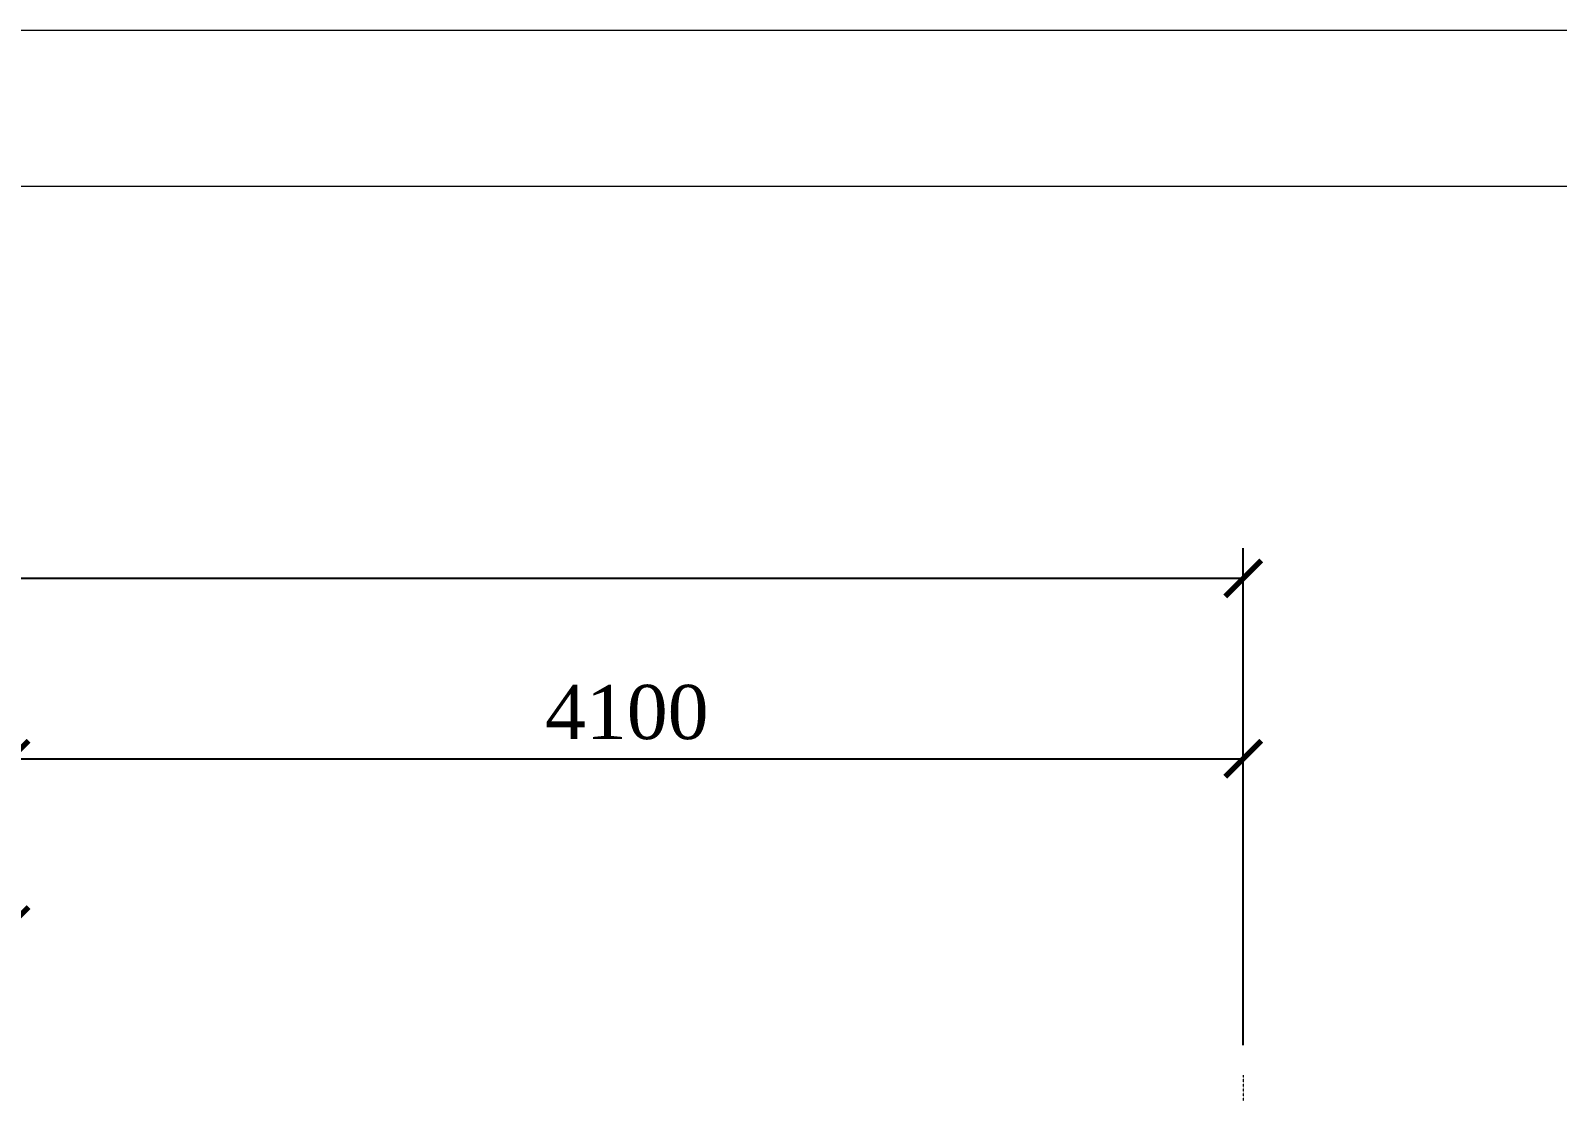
# Model space of a CAD drawing. Header units: millimetres. Extents: x -9564 to 494436, y -140371 to 4257.
# Drawn here: x 13633 to 18712, y 727 to 4257 of the extents above; entities that cross this region are included whole.
import ezdxf

# ---------------------------------------------------------------- set-up
doc = ezdxf.new("R2010")
doc.units = ezdxf.units.MM
doc.header["$MEASUREMENT"] = 0
doc.linetypes.add('DASHED2', pattern=[0.375, 0.25, -0.125])
doc.linetypes.add('HIDDEN2', pattern=[0.1875, 0.125, -0.0625])
doc.layers.get('DEFPOINTS').update_dxf_attribs({"lineweight": 18})
for name, color, linetype, lineweight in [('AS', 8, 'HIDDEN2', 5), ('DIM', 1, 'Continuous', 5), ('LEGEND', 1, 'DASHED2', 50), ('XR-KOP A3_MOZART$0$KOP-A1$0$A-GRSKOP', 1, 'Continuous', 5)]:
    doc.layers.add(name, color=color, linetype=linetype, lineweight=lineweight)
doc.styles.add('style2', font='times.ttf', dxfattribs={"height": 0.18})
doc.dimstyles.new('ISO-25', dxfattribs={"dimtxt": 0.18, "dimasz": 0.12, "dimexe": 0.1, "dimexo": 0.1, "dimgap": 0.0625, "dimtad": 1, "dimtoh": 1, "dimdec": 0, "dimlfac": 1000, "dimtxsty": 'style2', "dimblk": 'ARCHTICK', "dimcen": 0.15, "dimclrd": 1, "dimclre": 1, "dimclrt": 4, "dimadec": 0, "dimazin": 0, "dimtfac": 1, "dimtdec": 0, "dimtmove": 0, "dimatfit": 3, "dimldrblk": 'OBLIQUE', "dimfxl": 1, "dimarcsym": 0})

# ---------------------------------------------------------------- blocks, each defined once
blk = doc.blocks.new('hsdh')
at = {"layer": 'XR-KOP A3_MOZART$0$KOP-A1$0$A-GRSKOP', "color": 0, "linetype": 'Continuous', "lineweight": 5}
blk.add_lwpolyline([(145480.1, 82601), (107945.4, 82601), (107945.4, 56196.5), (145480.1, 56196.5)], close=True, dxfattribs=at)
at = {"layer": 'XR-KOP A3_MOZART$0$KOP-A1$0$A-GRSKOP', "color": 5, "linetype": 'Continuous', "lineweight": 5}
blk.add_lwpolyline([(145016.9, 82137.7), (108408.6, 82137.7), (108408.6, 56659.8), (145016.9, 56659.8)], close=True, dxfattribs=at)
blk = doc.blocks.new('_ArchTick')
at = {"color": 0, "linetype": 'ByBlock', "const_width": 0.15}
blk.add_lwpolyline([(-0.5, -0.5), (0.5, 0.5)], dxfattribs=at)
blk = doc.blocks.new('*D644')
at = {"layer": 'DEFPOINTS', "color": 0, "transparency": 16777216}
for p in [(217.3687, 170.1041), (213.4187, 169.6049), (217.3687, 169.6049)]:
    blk.add_point(p, dxfattribs=at)
at = {"layer": 'DIM', "color": 1, "lineweight": -2, "transparency": 16777216}
for p, q in [((213.4187, 169.7049), (213.4187, 170.2041)), ((217.3687, 169.7049), (217.3687, 170.2041)), ((213.4187, 170.1041), (217.3687, 170.1041))]:
    blk.add_line(p, q, dxfattribs=at)
at = {"layer": 'DIM', "color": 1, "lineweight": -2, "transparency": 16777216, "xscale": 0.12, "yscale": 0.12, "zscale": 0.12, "rotation": 180}
blk.add_blockref('_ArchTick', (213.4187, 170.1041), dxfattribs=at)
at = {"layer": 'DIM', "color": 1, "lineweight": -2, "transparency": 16777216, "xscale": 0.12, "yscale": 0.12, "zscale": 0.12}
blk.add_blockref('_ArchTick', (217.3687, 170.1041), dxfattribs=at)
at = {"layer": 'DIM', "color": 4, "transparency": 16777216, "insert": (215.3937, 170.2585), "char_height": 0.18, "attachment_point": 5, "style": 'style2'}
blk.add_mtext('3950', dxfattribs=at)
blk = doc.blocks.new('_Oblique')
at = {"color": 0, "linetype": 'ByBlock', "lineweight": -2}
blk.add_line((-0.5, -0.5), (0.5, 0.5), dxfattribs=at)
blk = doc.blocks.new('*D646')
at = {"layer": 'DEFPOINTS', "color": 0, "transparency": 16777216}
for p in [(203.8237, 170.6581), (203.8237, 170.1301), (217.3687, 170.1301)]:
    blk.add_point(p, dxfattribs=at)
at = {"layer": 'DIM', "color": 1, "lineweight": -2, "transparency": 16777216}
for p, q in [((203.8237, 170.2301), (203.8237, 170.7581)), ((217.3687, 170.2301), (217.3687, 170.7581)), ((217.3687, 170.6581), (203.8237, 170.6581))]:
    blk.add_line(p, q, dxfattribs=at)
at = {"layer": 'DIM', "color": 1, "lineweight": -2, "transparency": 16777216, "xscale": 0.12, "yscale": 0.12, "zscale": 0.12, "rotation": 180}
blk.add_blockref('_ArchTick', (203.8237, 170.6581), dxfattribs=at)
at = {"layer": 'DIM', "color": 1, "lineweight": -2, "transparency": 16777216, "xscale": 0.12, "yscale": 0.12, "zscale": 0.12}
blk.add_blockref('_ArchTick', (217.3687, 170.6581), dxfattribs=at)
at = {"layer": 'DIM', "color": 4, "transparency": 16777216, "insert": (210.5962, 170.8121), "char_height": 0.18, "attachment_point": 5, "style": 'style2'}
blk.add_mtext('13545', dxfattribs=at)
blk = doc.blocks.new('*D673')
at = {"layer": 'DEFPOINTS', "color": 0, "transparency": 16777216}
for p in [(221.4687, 170.6581), (217.3687, 169.6049), (221.4687, 169.6049)]:
    blk.add_point(p, dxfattribs=at)
at = {"layer": 'DIM', "color": 1, "lineweight": -2, "transparency": 16777216}
for p, q in [((217.3687, 169.7049), (217.3687, 170.7581)), ((221.4687, 169.7049), (221.4687, 170.7581)), ((217.3687, 170.6581), (221.4687, 170.6581))]:
    blk.add_line(p, q, dxfattribs=at)
at = {"layer": 'DIM', "color": 1, "lineweight": -2, "transparency": 16777216, "xscale": 0.12, "yscale": 0.12, "zscale": 0.12, "rotation": 180}
blk.add_blockref('_ArchTick', (217.3687, 170.6581), dxfattribs=at)
at = {"layer": 'DIM', "color": 1, "lineweight": -2, "transparency": 16777216, "xscale": 0.12, "yscale": 0.12, "zscale": 0.12}
blk.add_blockref('_ArchTick', (221.4687, 170.6581), dxfattribs=at)
at = {"layer": 'DIM', "color": 4, "transparency": 16777216, "insert": (219.4187, 170.8121), "char_height": 0.18, "attachment_point": 5, "style": 'style2'}
blk.add_mtext('4100', dxfattribs=at)
blk = doc.blocks.new('*D674')
at = {"layer": 'DEFPOINTS', "color": 0, "transparency": 16777216}
for p in [(203.8237, 171.2581), (203.8237, 170.6581), (221.4687, 170.6581)]:
    blk.add_point(p, dxfattribs=at)
at = {"layer": 'DIM', "color": 1, "lineweight": -2, "transparency": 16777216}
for p, q in [((203.8237, 170.7581), (203.8237, 171.3581)), ((221.4687, 170.7581), (221.4687, 171.3581)), ((221.4687, 171.2581), (203.8237, 171.2581))]:
    blk.add_line(p, q, dxfattribs=at)
at = {"layer": 'DIM', "color": 1, "lineweight": -2, "transparency": 16777216, "xscale": 0.12, "yscale": 0.12, "zscale": 0.12, "rotation": 180}
blk.add_blockref('_ArchTick', (203.8237, 171.2581), dxfattribs=at)
at = {"layer": 'DIM', "color": 1, "lineweight": -2, "transparency": 16777216, "xscale": 0.12, "yscale": 0.12, "zscale": 0.12}
blk.add_blockref('_ArchTick', (221.4687, 171.2581), dxfattribs=at)
at = {"layer": 'DIM', "color": 4, "transparency": 16777216, "insert": (212.6462, 171.4124), "char_height": 0.18, "attachment_point": 5, "style": 'style2'}
blk.add_mtext('17645', dxfattribs=at)
blk = doc.blocks.new('eshes')
at = {"layer": 'DIM'}
for base, p1, p2, picture, middle in [((203.8237, 171.2581), (221.4687, 170.6581), (203.8237, 170.6581), '*D674', (212.6462, 171.4124)), ((203.8237, 170.6581), (217.3687, 170.1301), (203.8237, 170.1301), '*D646', (210.5962, 170.8121)), ((221.4687, 170.6581), (217.3687, 169.6049), (221.4687, 169.6049), '*D673', (219.4187, 170.8121)), ((217.3687, 170.1041), (213.4187, 169.6049), (217.3687, 169.6049), '*D644', (215.3937, 170.2585))]:
    dim = blk.add_linear_dim(base=base, p1=p1, p2=p2, dimstyle='ISO-25', dxfattribs=at)
    dim.commit()
    dim.dimension.update_dxf_attribs({"geometry": picture, "text_midpoint": middle})

msp = doc.modelspace()

# ---------------------------------------------------------------- linework, layer by layer
at = {"layer": 'AS'}
msp.add_line((17666.8383, 780.7647), (17666.8383, -20640.0767), dxfattribs=at)

# ---------------------------------------------------------------- block references
at = {"xscale": 999.9998119083025, "yscale": 999.9998119083025, "zscale": 999.9998119083025}
msp.add_blockref('eshes', (-203801.8411, -168824.0698), dxfattribs=at)
at = {"layer": 'LEGEND', "xscale": 1.118963964633539, "yscale": 1.118963964633539, "zscale": 1.118963964633539}
msp.add_blockref('hsdh', (-130350.9292, -88170.8627), dxfattribs=at)

doc.saveas('drawing.dxf')
